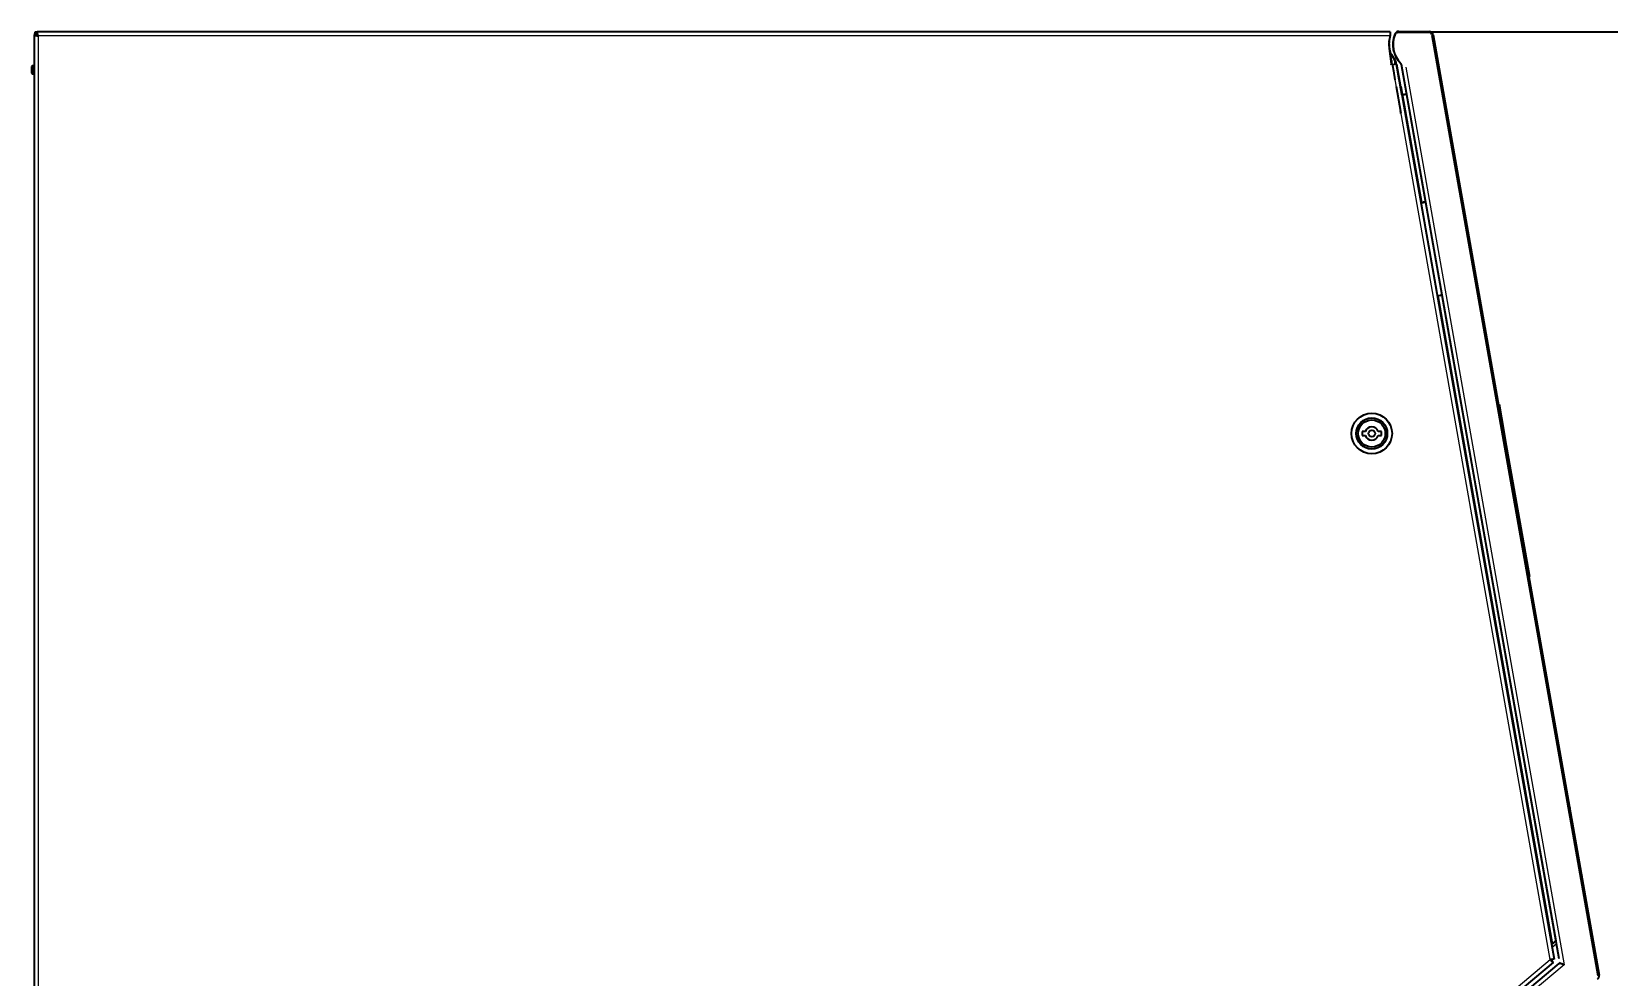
# Model space of a CAD drawing. Header units: millimetres. Extents: x -218071 to -203542, y 15363 to 51382.
# Drawn here: x -217472.7 to -217356, y 50928.6 to 50998.4 of the extents above; entities that cross this region are included whole.
import ezdxf

# ---------------------------------------------------------------- set-up
doc = ezdxf.new("R2010")
doc.units = ezdxf.units.MM
doc.header["$LTSCALE"] = 4
doc.layers.add('TPF-DIMENSIONS', color=3, linetype='Continuous')
doc.layers.add('TPF-EQUIPEMENT', color=7, linetype='Continuous')
doc.dimstyles.new('ISO-25', dxfattribs={"dimtxt": 2.5, "dimasz": 2, "dimexe": 1.25, "dimexo": 0.625, "dimtad": 1, "dimtxsty": 'Standard', "dimcen": -2.5, "dimclrt": 256, "dimadec": 0, "dimazin": 0, "dimtfac": 1, "dimtmove": 0, "dimatfit": 3, "dimfxl": 1, "dimarcsym": 0})

# ---------------------------------------------------------------- blocks, each defined once
blk = doc.blocks.new('*D110')
at = {"layer": 'Defpoints', "color": 0, "transparency": 16777216}
for p in [(-217372.12, 50998.39), (-217297.99, 50998.39), (-217364.99, 50748.39)]:
    blk.add_point(p, dxfattribs=at)
at = {"layer": 'TPF-DIMENSIONS', "color": 0, "lineweight": -2, "transparency": 16777216}
for p, q in [((-217371.5, 50998.39), (-217296.74, 50998.39)), ((-217297.99, 50750.39), (-217297.99, 50996.39)), ((-217364.37, 50748.39), (-217296.74, 50748.39))]:
    blk.add_line(p, q, dxfattribs=at)
at = {"layer": 'TPF-DIMENSIONS', "color": 0, "transparency": 16777216}
for points in [[(-217298.33, 50996.39), (-217297.66, 50996.39), (-217297.99, 50998.39)], [(-217298.33, 50750.39), (-217297.66, 50750.39), (-217297.99, 50748.39)]]:
    blk.add_solid(points, dxfattribs=at)
at = {"layer": 'TPF-DIMENSIONS', "transparency": 16777216, "insert": (-217299.87, 50875.6), "char_height": 2.5, "attachment_point": 5, "rotation": 90}
blk.add_mtext('250', dxfattribs=at)

msp = doc.modelspace()

# ---------------------------------------------------------------- linework, layer by layer
at = {"layer": 'TPF-EQUIPEMENT', "color": 7, "linetype": 'Continuous', "lineweight": 25}
for p, q in [((-217472.489, 50998.175), (-217472.489, 50914.684)), ((-217472.339, 50998.175), (-217472.489, 50998.175)), ((-217472.418, 50998.245), (-217472.418, 50998.395)), ((-217472.418, 50998.395), (-217472.268, 50998.395)), ((-217472.418, 50998.245), (-217472.268, 50998.245)), ((-217472.217, 50998.175), (-217472.339, 50998.175)), ((-217472.268, 50998.245), (-217472.268, 50998.395)), ((-217372.122, 50998.393), (-217472.268, 50998.395)), ((-217372.207, 50997.585), (-217372.212, 50997.611)), ((-217372.203, 50997.72), (-217372.191, 50997.72)), ((-217372.191, 50997.812), (-217372.191, 50997.72)), ((-217372.122, 50998.393), (-217372.122, 50998.124)), ((-217371.617, 50998.349), (-217371.575, 50998.357)), ((-217369.244, 50998.357), (-217371.575, 50998.357)), ((-217371.516, 50998.42), (-217371.491, 50998.42)), ((-217371.491, 50998.42), (-217371.486, 50998.42)), ((-217371.486, 50998.42), (-217369.238, 50998.42)), ((-217369.041, 50998.155), (-217356.771, 50928.572)), ((-217368.942, 50998.172), (-217356.673, 50928.589)), ((-217372.195, 50997.154), (-217372.053, 50996.03)), ((-217372.153, 50996.82), (-217372.116, 50996.82)), ((-217372.14, 50996.72), (-217372.111, 50996.72)), ((-217372.116, 50996.82), (-217372.116, 50996.72)), ((-217372.061, 50996.67), (-217372.111, 50996.72)), ((-217372.04, 50996.72), (-217372.111, 50996.72)), ((-217372.111, 50996.72), (-217372.111, 50996.652)), ((-217372.111, 50996.652), (-217372.111, 50996.52)), ((-217372.111, 50996.52), (-217372.111, 50996.489)), ((-217371.738, 50996.247), (-217371.996, 50996.695)), ((-217472.621, 50995.892), (-217472.677, 50995.836)), ((-217472.677, 50995.836), (-217472.677, 50995.492)), ((-217472.677, 50995.492), (-217472.677, 50995.347)), ((-217472.677, 50995.347), (-217472.621, 50995.292)), ((-217472.489, 50995.892), (-217472.621, 50995.892)), ((-217472.621, 50995.892), (-217472.621, 50995.469)), ((-217472.621, 50995.469), (-217472.621, 50995.292)), ((-217472.621, 50995.292), (-217472.489, 50995.292)), ((-217372.084, 50996.28), (-217372.061, 50996.28)), ((-217372.061, 50996.28), (-217372.021, 50996.28)), ((-217372.04, 50995.956), (-217372.053, 50996.03)), ((-217372.021, 50996.015), (-217372.046, 50995.99)), ((-217371.966, 50995.969), (-217372.04, 50995.956)), ((-217372.021, 50996.28), (-217372.021, 50995.959)), ((-217371.966, 50995.969), (-217371.671, 50996.021)), ((-217371.959, 50995.903), (-217371.889, 50995.509)), ((-217371.889, 50995.509), (-217371.772, 50994.843)), ((-217371.736, 50996.248), (-217371.739, 50996.248)), ((-217371.681, 50996.019), (-217371.681, 50996.135)), ((-217371.671, 50996.011), (-217359.989, 50929.77)), ((-217371.466, 50994.852), (-217371.671, 50996.011)), ((-217371.274, 50993.787), (-217371.661, 50995.983)), ((-217371.653, 50995.924), (-217371.611, 50995.931)), ((-217371.316, 50996.001), (-217369.57, 50986.099)), ((-217371.313, 50996.011), (-217359.643, 50929.826)), ((-217371.684, 50994.345), (-217371.362, 50992.519)), ((-217371.462, 50994.854), (-217371.497, 50994.841)), ((-217371.462, 50994.852), (-217371.492, 50994.841)), ((-217371.277, 50993.777), (-217371.396, 50994.45)), ((-217371.332, 50994.346), (-217369.818, 50985.763)), ((-217371.265, 50993.738), (-217371.274, 50993.787)), ((-217371.266, 50993.713), (-217371.261, 50993.714)), ((-217371.216, 50993.746), (-217371.265, 50993.738)), ((-217371.263, 50993.723), (-217370.967, 50993.775)), ((-217371.245, 50993.741), (-217371.243, 50993.726)), ((-217370.955, 50993.792), (-217371.216, 50993.746)), ((-217370.967, 50993.775), (-217370.952, 50993.778)), ((-217370.952, 50993.778), (-217370.955, 50993.792)), ((-217371.345, 50992.42), (-217371.387, 50992.413)), ((-217371.332, 50992.346), (-217371.374, 50992.339)), ((-217371.362, 50992.519), (-217371.345, 50992.42)), ((-217371.332, 50992.346), (-217371.345, 50992.42)), ((-217369.86, 50985.75), (-217369.652, 50985.787)), ((-217369.86, 50985.755), (-217369.682, 50985.787)), ((-217369.838, 50985.755), (-217369.86, 50985.75)), ((-217369.858, 50985.74), (-217369.651, 50985.777)), ((-217369.838, 50985.755), (-217369.515, 50985.812)), ((-217369.592, 50985.788), (-217369.513, 50985.802)), ((-217368.435, 50978.883), (-217368.642, 50978.847)), ((-217368.6, 50978.854), (-217360.148, 50930.92)), ((-217368.298, 50978.908), (-217368.417, 50978.887)), ((-217368.302, 50978.908), (-217359.877, 50931.127)), ((-217364.071, 50970.837), (-217364.121, 50970.828)), ((-217364.071, 50970.837), (-217363.741, 50968.964)), ((-217374.204, 50968.826), (-217374.204, 50968.526)), ((-217373.966, 50968.826), (-217374.204, 50968.826)), ((-217374.204, 50968.526), (-217373.966, 50968.526)), ((-217372.774, 50968.826), (-217373.012, 50968.826)), ((-217373.012, 50968.526), (-217372.774, 50968.526)), ((-217372.774, 50968.526), (-217372.774, 50968.826)), ((-217363.741, 50968.964), (-217363.791, 50968.956)), ((-217363.741, 50968.964), (-217363.609, 50968.215)), ((-217363.609, 50968.215), (-217363.658, 50968.207)), ((-217363.609, 50968.215), (-217361.826, 50958.105)), ((-217361.826, 50958.105), (-217361.876, 50958.096)), ((-217359.103, 50942.523), (-217359.129, 50942.518)), ((-217359.029, 50941.951), (-217359.003, 50941.956)), ((-217358.865, 50941.02), (-217358.845, 50941.023)), ((-217358.834, 50941.005), (-217358.861, 50941)), ((-217358.823, 50940.936), (-217358.849, 50940.932)), ((-217358.837, 50941.025), (-217358.845, 50941.023)), ((-217358.805, 50940.799), (-217358.825, 50940.795)), ((-217357.973, 50936.083), (-217358.805, 50940.799)), ((-217357.973, 50936.083), (-217357.994, 50936.079)), ((-217357.953, 50935.967), (-217357.973, 50935.964)), ((-217357.956, 50935.865), (-217357.936, 50935.869)), ((-217357.954, 50935.854), (-217357.934, 50935.858)), ((-217357.952, 50935.844), (-217357.932, 50935.847)), ((-217359.88, 50931.145), (-217360.186, 50930.888)), ((-217359.873, 50931.13), (-217360.183, 50930.87)), ((-217359.873, 50931.126), (-217360.182, 50930.866)), ((-217360.074, 50929.535), (-217371.439, 50919.999)), ((-217371.386, 50919.586), (-217359.622, 50929.457)), ((-217360.074, 50929.535), (-217360.171, 50929.65)), ((-217359.989, 50929.77), (-217360.136, 50929.744))]:
    msp.add_line(p, q, dxfattribs=at)
at = {"layer": 'TPF-EQUIPEMENT', "color": 8, "linetype": 'Continuous', "lineweight": 18}
for p, q in [((-217472.189, 50998.095), (-217472.189, 50914.684)), ((-217372.13, 50998.095), (-217472.189, 50998.095)), ((-217371.516, 50998.419), (-217371.516, 50998.42)), ((-217371.491, 50998.42), (-217371.491, 50998.42)), ((-217371.486, 50998.357), (-217371.486, 50998.42)), ((-217369.238, 50998.356), (-217369.238, 50998.42)), ((-217368.942, 50998.172), (-217369.041, 50998.155)), ((-217360.289, 50929.746), (-217372.215, 50997.379)), ((-217372.115, 50996.52), (-217372.111, 50996.52)), ((-217372.061, 50996.28), (-217372.061, 50996.67)), ((-217372.04, 50996.67), (-217372.061, 50996.67)), ((-217372.04, 50996.67), (-217372.04, 50996.72)), ((-217371.996, 50996.695), (-217372.04, 50996.67)), ((-217371.781, 50996.222), (-217372.04, 50996.67)), ((-217371.889, 50995.509), (-217371.932, 50995.502)), ((-217371.738, 50996.247), (-217371.781, 50996.222)), ((-217371.781, 50996.002), (-217371.781, 50996.222)), ((-217370.967, 50995.775), (-217359.258, 50929.371)), ((-217371.404, 50992.511), (-217371.362, 50992.519)), ((-217359.832, 50930.899), (-217360.142, 50930.639)), ((-217371.746, 50920.132), (-217360.289, 50929.746)), ((-217359.258, 50929.371), (-217371.194, 50919.356)), ((-217356.771, 50928.572), (-217356.673, 50928.589))]:
    msp.add_line(p, q, dxfattribs=at)
at = {"layer": 'TPF-EQUIPEMENT', "color": 8, "linetype": 'Continuous', "lineweight": 18, "flags": 128}
msp.add_lwpolyline([(-217371.46, 50994.844), (-217371.474, 50994.845), (-217371.492, 50994.841)], dxfattribs=at)
at = {"layer": 'TPF-EQUIPEMENT', "color": 7, "linetype": 'Continuous', "lineweight": 25, "flags": 128}
for points in [[(-217371.249, 50993.741), (-217371.248, 50993.74), (-217371.245, 50993.739)], [(-217369.641, 50985.79), (-217369.643, 50985.79), (-217369.682, 50985.787)]]:
    msp.add_lwpolyline(points, dxfattribs=at)
at = {"layer": 'TPF-EQUIPEMENT', "color": 7, "linetype": 'Continuous', "lineweight": 25}
for radius in [1.5, 1.15, 1, 0.25]:
    msp.add_circle((-217373.489, 50968.676), radius, dxfattribs=at)
for centre, radius, start, end in [((-217369.911, 50997.47), 2.306, 163.5332, 187.86746), ((-217369.941, 50997.47), 2, 157.97569, 225.5026), ((-217369.911, 50997.47), 2.006, 157.80458, 224.53012), ((-217371.61, 50998.145), 0.2, 117.22815, 157.97569), ((-217371.583, 50998.152), 0.2, 100, 157.80458), ((-217371.516, 50998.195), 0.225, 90, 151.04184), ((-217371.491, 50998.195), 0.225, 90, 142.35068), ((-217371.486, 50998.195), 0.225, 90, 140.27329), ((-217369.244, 50998.157), 0.2, 10, 90), ((-217369.238, 50998.12), 0.3, 10, 90), ((-217372.601, 50997.516), 0.4, 359.0305, 10), ((-217369.902, 50997.47), 2.3, 179.0305, 199.03144), ((-217372.04, 50996.67), 0.05, 30, 90), ((-217371.731, 50996.135), 0.05, 0, 30), ((-217371.413, 50995.972), 0.1, 10, 45.5026), ((-217371.412, 50995.993), 0.1, 10, 44.53012), ((-217371.228, 50993.786), 0.05, 190, 214.61662), ((-217371.225, 50993.796), 0.05, 190, 280), ((-217369.618, 50985.59), 0.2, 55.77329, 100), ((-217369.616, 50985.58), 0.2, 55.77329, 100), ((-217368.47, 50979.08), 0.2, 280, 324.22671), ((-217373.489, 50968.676), 0.5, 17.4576, 162.5424), ((-217373.489, 50968.676), 0.5, 197.4576, 342.5424), ((-217356.968, 50928.537), 0.3, 310, 10)]:
    msp.add_arc(centre, radius, start, end, dxfattribs=at)
for points, knots in [([(-217472.489, 50998.175), (-217472.485, 50998.169), (-217472.478, 50998.157), (-217472.425, 50998.14), (-217472.347, 50998.123), (-217472.263, 50998.108), (-217472.209, 50998.099), (-217472.189, 50998.095)], [0, 0, 0, 0, 0.2177182, 0.4354459, 0.6531736, 0.8709012, 1, 1, 1, 1]), ([(-217472.418, 50998.278), (-217472.429, 50998.266), (-217472.457, 50998.237), (-217472.467, 50998.198), (-217472.473, 50998.175)], [0, 0, 0, 0, 0.4140318, 1, 1, 1, 1]), ([(-217472.339, 50998.175), (-217472.337, 50998.169), (-217472.333, 50998.157), (-217472.304, 50998.139), (-217472.262, 50998.121), (-217472.221, 50998.106), (-217472.196, 50998.098), (-217472.189, 50998.095)], [0, 0, 0, 0, 0.2266854, 0.4533709, 0.6799804, 0.9065897, 1, 1, 1, 1]), ([(-217472.293, 50998.197), (-217472.295, 50998.196), (-217472.304, 50998.19), (-217472.308, 50998.181), (-217472.31, 50998.175)], [0, 0, 0, 0, 0.2749972, 1, 1, 1, 1]), ([(-217472.3, 50998.175), (-217472.298, 50998.182), (-217472.29, 50998.208), (-217472.283, 50998.229), (-217472.277, 50998.245)], [0, 0, 0, 0, 0.2622959, 1, 1, 1, 1]), ([(-217472.189, 50998.095), (-217472.194, 50998.13), (-217472.206, 50998.198), (-217472.223, 50998.289), (-217472.24, 50998.357), (-217472.255, 50998.391), (-217472.264, 50998.394), (-217472.268, 50998.395)], [0, 0, 0, 0, 0.2177182, 0.4354459, 0.6531736, 0.8709012, 1, 1, 1, 1]), ([(-217472.189, 50998.095), (-217472.195, 50998.113), (-217472.207, 50998.149), (-217472.225, 50998.196), (-217472.243, 50998.23), (-217472.257, 50998.244), (-217472.265, 50998.245), (-217472.268, 50998.245)], [0, 0, 0, 0, 0.2266854, 0.4533709, 0.6799804, 0.9065897, 1, 1, 1, 1]), ([(-217372.202, 50997.653), (-217372.199, 50997.66), (-217372.191, 50997.681), (-217372.191, 50997.704), (-217372.191, 50997.72)], [0, 0, 0, 0, 0.3254395, 1, 1, 1, 1]), ([(-217371.688, 50996.16), (-217371.688, 50996.16), (-217371.688, 50996.161), (-217371.691, 50996.166), (-217371.696, 50996.174), (-217371.705, 50996.19), (-217371.719, 50996.215), (-217371.731, 50996.236), (-217371.738, 50996.247)], [0, 0, 0, 0, 0.078823, 0.1654717, 0.2731493, 0.398516, 0.6939032, 1, 1, 1, 1]), ([(-217359.009, 50941.955), (-217359.009, 50941.957), (-217359.01, 50941.962), (-217359.019, 50942.013), (-217359.038, 50942.12), (-217359.059, 50942.239), (-217359.08, 50942.358), (-217359.099, 50942.465), (-217359.108, 50942.515), (-217359.108, 50942.519), (-217359.109, 50942.522)], [0, 0, 0, 0, 0.1258428, 0.2508837, 0.3757348, 0.5013535, 0.6270096, 0.7518451, 0.8769021, 1, 1, 1, 1]), ([(-217358.84, 50941), (-217358.841, 50941.001), (-217358.841, 50941.006), (-217358.84, 50940.996), (-217358.835, 50940.971), (-217358.835, 50940.967)], [0, 0, 0, 0, 0.16423281, 0.8729371, 1, 1, 1, 1]), ([(-217358.808, 50940.816), (-217358.812, 50940.836), (-217358.825, 50940.911), (-217358.83, 50940.941), (-217358.828, 50940.929), (-217358.828, 50940.927)], [0, 0, 0, 0, 0.2323675, 0.8499805, 1, 1, 1, 1]), ([(-217357.953, 50935.967), (-217357.954, 50935.972), (-217357.956, 50935.982), (-217357.963, 50936.022), (-217357.97, 50936.063), (-217357.97, 50936.065)], [0, 0, 0, 0, 0.4872568, 0.9744054, 1, 1, 1, 1]), ([(-217357.947, 50935.933), (-217357.947, 50935.931), (-217357.943, 50935.912), (-217357.94, 50935.893), (-217357.935, 50935.865), (-217357.933, 50935.852), (-217357.932, 50935.849), (-217357.932, 50935.847)], [0, 0, 0, 0, 0.0240038, 0.2658023, 0.5087886, 0.7540682, 1, 1, 1, 1]), ([(-217359.622, 50929.457), (-217359.606, 50929.465), (-217359.574, 50929.482), (-217359.493, 50929.468), (-217359.393, 50929.432), (-217359.311, 50929.395), (-217359.266, 50929.374), (-217359.258, 50929.371)], [0, 0, 0, 0, 0.2376573, 0.4754243, 0.713192, 0.9509598, 1, 1, 1, 1]), ([(-217359.258, 50929.371), (-217359.298, 50929.382), (-217359.378, 50929.404), (-217359.482, 50929.439), (-217359.558, 50929.48), (-217359.587, 50929.514), (-217359.592, 50929.535), (-217359.593, 50929.539)], [0, 0, 0, 0, 0.2376573, 0.4754243, 0.713192, 0.9509598, 1, 1, 1, 1])]:
    msp.add_open_spline(points, degree=3, knots=knots, dxfattribs=at)
at = {"layer": 'TPF-EQUIPEMENT', "color": 8, "linetype": 'Continuous', "lineweight": 18}
msp.add_open_spline([(-217371.681, 50996.135), (-217371.681, 50996.135), (-217371.682, 50996.136), (-217371.688, 50996.141), (-217371.697, 50996.149), (-217371.715, 50996.164), (-217371.743, 50996.189), (-217371.768, 50996.211), (-217371.781, 50996.222)], degree=3, knots=[0, 0, 0, 0, 0.1027284, 0.2093258, 0.3267267, 0.4566466, 0.7307134, 1, 1, 1, 1], dxfattribs=at)
at = {"layer": 'TPF-EQUIPEMENT', "color": 7, "linetype": 'Continuous', "lineweight": 25}
for points in [[(-217359.989, 50929.77), (-217359.994, 50929.771), (-217360.003, 50929.774), (-217360.073, 50929.77), (-217360.172, 50929.759), (-217360.25, 50929.75), (-217360.289, 50929.746)], [(-217360.289, 50929.746), (-217360.262, 50929.717), (-217360.208, 50929.66), (-217360.139, 50929.589), (-217360.088, 50929.541), (-217360.079, 50929.537), (-217360.074, 50929.535)]]:
    msp.add_open_spline(points, degree=3, dxfattribs=at)

# ---------------------------------------------------------------- dimensions: what is measured, and where the dimension line sits
at = {"layer": 'TPF-DIMENSIONS'}
dim = msp.add_linear_dim(base=(-217297.994, 50998.393), p1=(-217364.994, 50748.392), p2=(-217372.122, 50998.393), angle=90, dimstyle='ISO-25', dxfattribs=at)
dim.commit()
dim.dimension.update_dxf_attribs({"geometry": '*D110', "text_midpoint": (-217297.994, 50875.601), "dimtype": 160})

doc.saveas('drawing.dxf')
